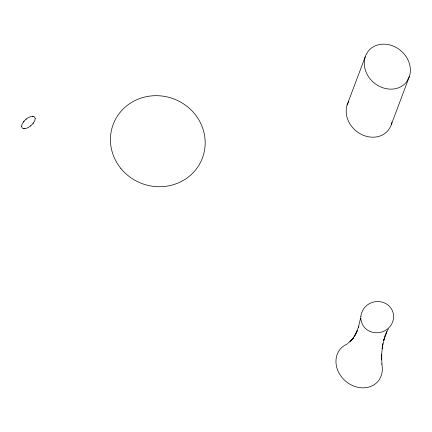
<?xml version="1.0" encoding="UTF-8"?>
<svg xmlns="http://www.w3.org/2000/svg" width="432" height="432" viewBox="0 0 432 432"><rect width="100%" height="100%" fill="white"/><g stroke="black" fill="none" stroke-linecap="round" stroke-linejoin="round"><path stroke-width="0.65" d="M381.969 364.192L381.623 357.761L381.677 359.732L381.769 353.198L382.396 346.837L382.147 348.43L382.903 343.726L382.644 345.26L384.966 336.101M360.574 318.152L358.333 327.596L358.754 326.176L356.6 332.095L357.172 330.723L354.472 336.236L356.589 332.203L355.887 333.531M33.399 123.007L34.83 120.501L35.224 118.476M347.117 104.933C344.979 111.602 346.637 119.021 350.465 124.751A28.01 26.563 20.6 0 0 356.519 131.296C363.706 137.057 374.296 139.298 382.687 134.86A19.354 18.355 20.6 0 0 388.519 129.924L390.609 126.436L409.439 76.41C411.583 69.741 409.925 62.321 406.096 56.597A28.01 26.563 20.6 0 0 400.043 50.047C392.855 44.285 382.266 42.05 373.874 46.489A19.354 18.355 20.6 0 0 368.042 51.419L365.947 54.907L347.117 104.933L348.856 101.12M365.18 56.889C363.037 63.558 364.694 70.978 368.523 76.702A28.01 26.563 20.6 0 0 374.576 83.252C381.764 89.014 392.353 91.249 400.745 86.81A19.354 18.355 20.6 0 0 406.577 81.88L409.439 76.41M391.381 124.454L391.937 122.342M384.053 339.093L383.627 340.529L386.78 331.722L385.02 335.956L385.587 334.584M23.425 121.97L21.994 124.475L21.605 126.5M386.213 333.099L388.33 329.011M355.18 334.886L352.798 338.575L353.743 337.338L350.06 341.712L353.014 338.434L351.967 339.59M23.787 121.5L24.068 121.171M24.154 128.731C27.729 128.498 30.785 126.117 33.037 123.471M23.371 122.04L23.836 121.446M32.989 123.53L33.458 122.931M23.998 121.246C26.233 118.724 29.203 116.456 32.67 116.24M351.14 340.513L347.479 343.661M26.33 118.994L26.06 119.216M30.494 125.982L30.764 125.761M346.934 344.212L345.535 344.86A19.165 18.171 20.6 0 0 339.703 349.796C334.044 357.183 335.243 367.87 340.324 375.224A28.588 27.108 20.6 0 0 346.437 381.845C353.651 387.639 364.284 389.993 372.746 385.549A19.165 18.171 20.6 0 0 378.578 380.619C382.19 375.894 383.103 369.522 381.748 363.809M32.87 116.251L34.538 116.867L35.224 118.519M21.6 126.452L22.286 128.104L23.954 128.725M32.616 116.24L32.929 116.251M23.895 128.72L24.208 128.731M381.677 359.732L381.64 354.586L381.656 356.443M360.833 316.462L360.92 319.68L362.27 324.13A14.893 14.121 20.6 0 0 368.14 330.485C372.892 333.337 379.026 333.509 384.021 331.16A18.182 17.242 20.6 0 0 390.884 325.355C393.919 320.976 394.508 314.993 392.132 310.192A14.893 14.121 20.6 0 0 386.262 303.836C381.505 300.985 375.376 300.812 370.381 303.161A18.182 17.242 20.6 0 0 363.512 308.966L361.444 313.276L360.833 316.462M120.868 168.453A47.677 45.214 20.6 0 0 201.971 159.165A47.677 45.214 20.6 0 0 150.584 95.996A47.677 45.214 20.6 0 0 120.868 168.453"/></g></svg>
